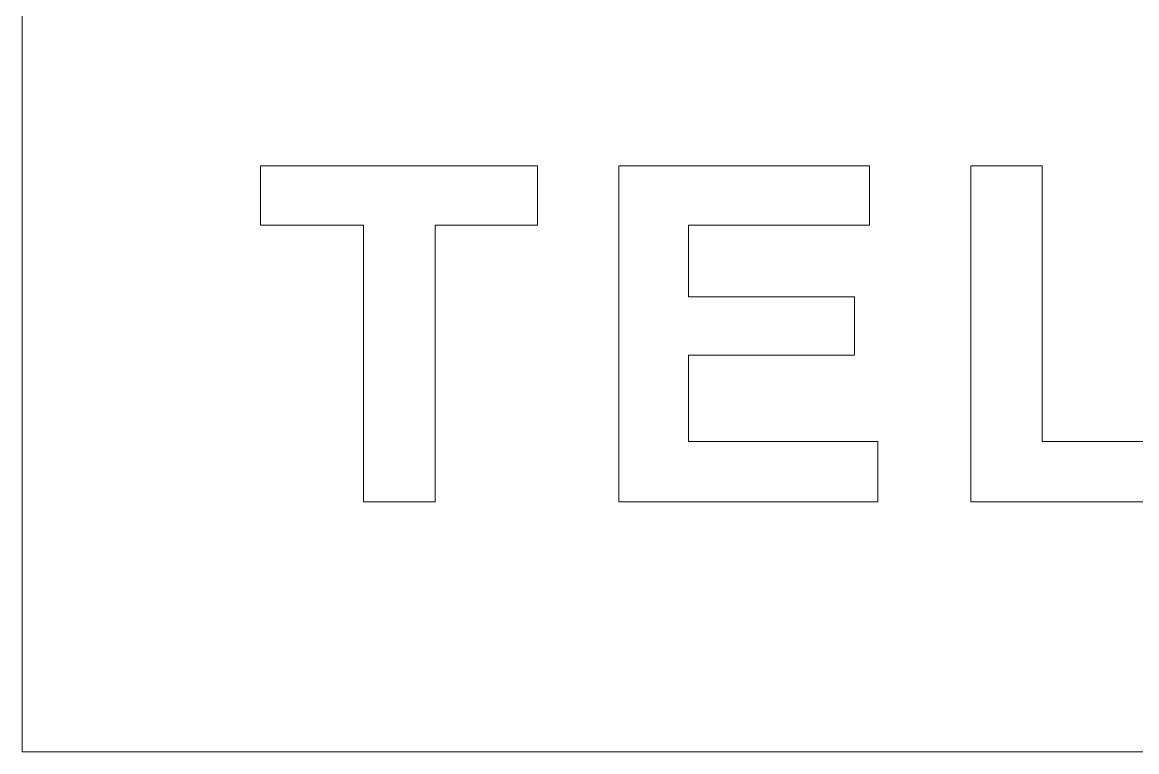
# Model space of a CAD drawing. Header units: centimetres. Extents: x -7.3 to 7.3, y -9.1 to 9.1.
# Drawn here: x -7.306 to -4.713, y -9.124 to -7.427 of the extents above; entities that cross this region are included whole.
import ezdxf

# ---------------------------------------------------------------- set-up
doc = ezdxf.new("R2010")
doc.units = ezdxf.units.CM
doc.header["$MEASUREMENT"] = 0
doc.layers.add('Plan 1', color=7, linetype='Continuous')

msp = doc.modelspace()

# ---------------------------------------------------------------- linework, layer by layer
at = {"layer": 'Plan 1', "color": 250, "lineweight": 0}
for points, knots in [([(7.29137, -9.12368), (7.29137, -9.12368), (-7.30564, -9.12368), (-7.30564, -9.12368), (-7.30564, -9.12368), (-7.30564, 9.12259), (-7.30564, 9.12259), (-7.30564, 9.12259), (7.29137, 9.12259), (7.29137, 9.12259), (7.29137, 9.12259), (7.29137, -9.12368), (7.29137, -9.12368)], [0, 0, 0, 0, 0.25, 0.25, 0.25, 0.5, 0.5, 0.5, 0.75, 0.75, 0.75, 1, 1, 1, 1]), ([(-6.10695, -7.76072), (-6.10695, -7.76072), (-6.10695, -7.89912), (-6.10695, -7.89912), (-6.10695, -7.89912), (-6.34496, -7.89912), (-6.34496, -7.89912), (-6.34496, -7.89912), (-6.34496, -8.54229), (-6.34496, -8.54229), (-6.34496, -8.54229), (-6.5121, -8.54229), (-6.5121, -8.54229), (-6.5121, -8.54229), (-6.5121, -7.89912), (-6.5121, -7.89912), (-6.5121, -7.89912), (-6.75155, -7.89912), (-6.75155, -7.89912), (-6.75155, -7.89912), (-6.75155, -7.76072), (-6.75155, -7.76072), (-6.75155, -7.76072), (-6.10695, -7.76072), (-6.10695, -7.76072)], [0, 0, 0, 0, 0.125, 0.125, 0.125, 0.25, 0.25, 0.25, 0.375, 0.375, 0.375, 0.5, 0.5, 0.5, 0.625, 0.625, 0.625, 0.75, 0.75, 0.75, 0.875, 0.875, 0.875, 1, 1, 1, 1]), ([(-5.33495, -7.89912), (-5.33495, -7.89912), (-5.75591, -7.89912), (-5.75591, -7.89912), (-5.75591, -7.89912), (-5.75591, -8.0653), (-5.75591, -8.0653), (-5.75591, -8.0653), (-5.36943, -8.0653), (-5.36943, -8.0653), (-5.36943, -8.0653), (-5.36943, -8.20083), (-5.36943, -8.20083), (-5.36943, -8.20083), (-5.75591, -8.20083), (-5.75591, -8.20083), (-5.75591, -8.20083), (-5.75591, -8.40197), (-5.75591, -8.40197), (-5.75591, -8.40197), (-5.31532, -8.40197), (-5.31532, -8.40197), (-5.31532, -8.40197), (-5.31532, -8.54229), (-5.31532, -8.54229), (-5.31532, -8.54229), (-5.91826, -8.54229), (-5.91826, -8.54229), (-5.91826, -8.54229), (-5.91826, -7.76072), (-5.91826, -7.76072), (-5.91826, -7.76072), (-5.33495, -7.76072), (-5.33495, -7.76072), (-5.33495, -7.76072), (-5.33495, -7.89912), (-5.33495, -7.89912)], [0, 0, 0, 0, 0.0833333, 0.0833333, 0.0833333, 0.1666667, 0.1666667, 0.1666667, 0.25, 0.25, 0.25, 0.3333333, 0.3333333, 0.3333333, 0.4166667, 0.4166667, 0.4166667, 0.5, 0.5, 0.5, 0.5833333, 0.5833333, 0.5833333, 0.6666667, 0.6666667, 0.6666667, 0.75, 0.75, 0.75, 0.8333333, 0.8333333, 0.8333333, 0.9166667, 0.9166667, 0.9166667, 1, 1, 1, 1]), ([(-5.09933, -7.76072), (-5.09933, -7.76072), (-4.93315, -7.76072), (-4.93315, -7.76072), (-4.93315, -7.76072), (-4.93315, -8.40197), (-4.93315, -8.40197), (-4.93315, -8.40197), (-4.53566, -8.40197), (-4.53566, -8.40197), (-4.53566, -8.40197), (-4.53566, -8.54229), (-4.53566, -8.54229), (-4.53566, -8.54229), (-5.09933, -8.54229), (-5.09933, -8.54229), (-5.09933, -8.54229), (-5.09933, -7.76072), (-5.09933, -7.76072)], [0, 0, 0, 0, 0.1666667, 0.1666667, 0.1666667, 0.3333333, 0.3333333, 0.3333333, 0.5, 0.5, 0.5, 0.6666667, 0.6666667, 0.6666667, 0.8333333, 0.8333333, 0.8333333, 1, 1, 1, 1])]:
    msp.add_open_spline(points, degree=3, knots=knots, dxfattribs=at)

doc.saveas('drawing.dxf')
